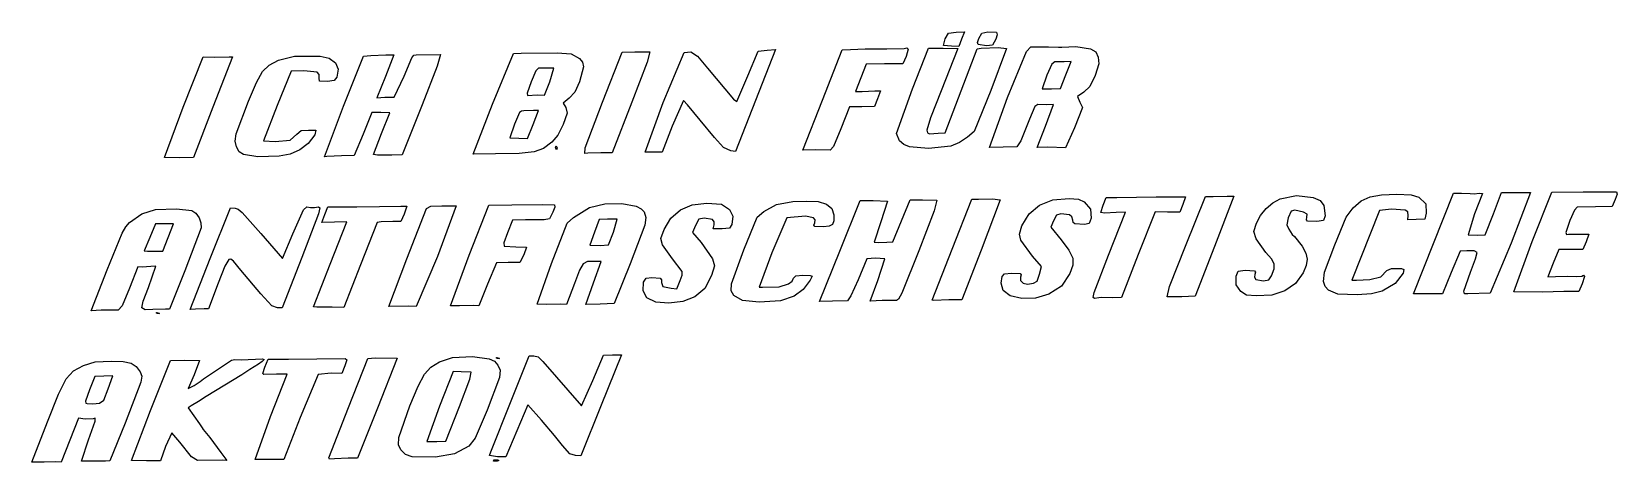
# Model space of a CAD drawing. Extents: x 35 to 178, y 244 to 283.
import ezdxf

# ---------------------------------------------------------------- set-up
doc = ezdxf.new("R2010")
doc.units = 0

msp = doc.modelspace()

# ---------------------------------------------------------------- linework, layer by layer
at = {"layer": 'Layer 1', "color": 7}
for points in [[(117.29739, 282.417003), (117.58979, 282.917314), (118.27297, 283.013515), (119.02142, 283.042275), (118.76389, 282.387236), (118.50635, 281.732197), (117.86125, 281.762047), (117.14322, 281.820567), (117.29744, 282.416982), (117.29739, 282.417003)], [(120.33606, 282.457783), (120.603914, 282.930536), (121.12844, 283.058859), (121.92709, 283.007526), (121.976291, 282.784513), (121.84854, 282.376428), (121.568566, 281.862204), (121.01686, 281.790804), (120.255852, 281.896594), (120.216611, 282.094987), (120.33606, 282.457783), (120.33606, 282.457783)], [(48.500248, 276.265639), (50.305209, 280.780083), (51.327912, 280.778883), (52.652647, 280.781283), (52.95468, 280.784783), (51.191088, 276.24484), (49.427499, 271.704905), (48.178421, 271.682035), (46.812316, 271.705175), (48.500248, 276.265627), (48.500248, 276.265639)], [(53.298967, 272.671524), (53.18171, 273.174057), (53.277199, 273.850217), (54.390891, 276.798675), (55.110965, 278.486613), (55.656267, 279.466241), (56.2478, 280.039411), (57.106565, 280.507972), (58.546561, 280.843394), (60.856167, 280.850889), (61.692569, 280.668878), (62.248766, 280.260492), (62.487845, 279.671999), (62.372896, 278.949667), (62.135874, 278.651455), (61.531275, 278.571582), (60.800743, 278.585555), (60.773223, 278.873712), (60.783222, 279.207894), (60.591065, 279.411114), (59.396878, 279.520197), (58.249297, 279.494327), (56.993189, 276.407863), (55.736798, 273.226603), (56.802847, 273.147649), (58.162009, 273.291603), (58.750743, 273.820754), (59.138494, 274.160265), (59.828179, 274.169865), (60.488376, 274.165772), (60.39218, 273.772588), (59.788205, 272.990842), (59.044114, 272.403763), (58.16415, 272.013904), (57.152555, 271.823818), (55.234968, 271.785039), (53.936837, 271.993317), (53.550937, 272.237729), (53.299198, 272.671976), (53.298967, 272.671524)], [(62.983777, 276.333349), (64.786509, 280.854707), (65.441685, 280.911457), (66.80826, 280.968807), (67.519654, 280.9694), (66.757281, 279.030505), (65.994904, 277.091602), (66.707755, 277.156532), (67.554954, 277.168642), (68.446263, 279.040959), (69.145099, 280.710327), (69.328919, 280.938365), (69.527396, 280.987098), (71.729275, 281.003158), (71.43041, 279.949466), (70.063345, 276.45385), (68.259135, 271.958916), (67.332076, 271.922256), (66.037859, 271.933806), (65.670699, 271.982026), (66.413059, 273.870032), (67.155416, 275.758032), (66.349743, 275.762232), (65.544066, 275.766432), (64.741445, 273.823102), (63.938815, 271.879766), (62.782845, 271.877166), (61.47086, 271.817006), (61.247944, 271.785706), (62.983776, 276.333321), (62.983777, 276.333349)], [(76.412711, 276.528794), (78.307455, 281.085395), (79.025191, 281.125325), (82.269233, 281.150535), (83.512372, 281.064863), (84.281192, 280.656012), (84.551302, 280.307558), (84.639864, 279.901165), (84.270372, 278.525011), (83.859702, 277.60921), (83.348022, 277.067476), (82.809271, 276.625976), (83.028179, 276.211231), (83.153442, 275.70231), (82.793265, 274.705177), (82.317354, 273.72187), (81.768591, 273.095228), (81.037998, 272.536192), (80.17114, 272.219985), (78.83132, 272.076461), (76.681842, 272.035473), (74.680497, 272.025673), (76.412711, 276.528794)], [(86.33938, 276.69775), (88.12051, 281.227608), (89.28474, 281.242538), (90.62439, 281.257278), (90.397956, 280.326124), (89.00582, 276.694499), (87.21182, 272.131909), (86.20003, 272.147559), (85.03133, 272.103389), (84.744136, 272.082757), (84.795248, 272.591648), (86.33938, 276.697748), (86.33938, 276.69775)], [(91.83829, 276.66497), (93.7178, 281.193756), (94.318731, 281.246223), (94.92543, 280.858259), (95.8316, 279.770541), (98.18199, 276.97002), (98.4911, 276.765968), (99.47446, 279.071644), (100.39856, 281.314109), (101.21142, 281.401099), (101.97594, 281.470759), (100.16196, 276.85736), (98.34798, 272.243961), (97.94293, 272.308671), (97.289, 272.627357), (96.46509, 273.52579), (95.18043, 275.079294), (94.04066, 276.465613), (93.67225, 276.86774), (92.65463, 274.547498), (91.72804, 272.190946), (91.27522, 272.199846), (90.5674, 272.180306), (90.20337, 272.194756), (91.83829, 276.664985), (91.83829, 276.66497)], [(106.21645, 276.900629), (107.99919, 281.434549), (108.74663, 281.460759), (110.06436, 281.509009), (112.03191, 281.513709), (113.58556, 281.554919), (113.835351, 281.599841), (113.948404, 281.494413), (113.76722, 280.820706), (113.46418, 280.157074), (111.81263, 280.152574), (110.16108, 280.148074), (109.67076, 278.901052), (109.18043, 277.654031), (109.78681, 277.678581), (110.92561, 277.718131), (111.45804, 277.733121), (111.1773, 277.019124), (110.89656, 276.305123), (109.76952, 276.295523), (108.64248, 276.285923), (107.85891, 274.293095), (107.193085, 272.69664), (106.9037, 272.36776), (105.58291, 272.40099), (104.43375, 272.36674), (106.21645, 276.900629)], [(113.15338, 273.223392), (112.88983, 273.892168), (114.33961, 277.912554), (115.78575, 281.582087), (117.11215, 281.570517), (118.43854, 281.558947), (116.93476, 277.734522), (115.973833, 275.293558), (115.629441, 274.165028), (115.676815, 273.940821), (115.864366, 273.862195), (116.64139, 273.898318), (117.28025, 273.925068), (118.73079, 277.726376), (120.18133, 281.527687), (120.54743, 281.566027), (122.084493, 281.650833), (122.83452, 281.560427), (121.40397, 277.743623), (119.91352, 274.061995), (119.29084, 273.549655), (118.58812, 273.071562), (117.80884, 272.751135), (115.78831, 272.514638), (114.072683, 272.672465), (113.539756, 272.891716), (113.15369, 273.223279), (113.15338, 273.223392)], [(122.91938, 277.124974), (124.61693, 281.265108), (125.021848, 281.691185), (125.50916, 281.687807), (126.6051, 281.697007), (127.51553, 281.673567), (127.82623, 281.670867), (129.080744, 281.717849), (130.41976, 281.514454), (130.891741, 281.247154), (131.10981, 280.773556), (131.165108, 280.1496), (130.81899, 279.123022), (130.358261, 278.111351), (129.80511, 277.614737), (129.23237, 277.228308), (129.45352, 276.720535), (129.67468, 276.212765), (128.9538, 274.379315), (128.14932, 272.601028), (126.54726, 272.633098), (125.59199, 272.613948), (126.3549, 274.554217), (127.0799, 276.509397), (126.44292, 276.479037), (125.65561, 276.507787), (125.395025, 276.305437), (124.88772, 275.159945), (124.12373, 273.227292), (123.74702, 272.663345), (121.2745, 272.614165), (122.91987, 277.124733), (122.91938, 277.124974)], [(80.457063, 277.360175), (81.119629, 277.349075), (81.591282, 278.548612), (81.970111, 279.779882), (81.298474, 279.767922), (80.566036, 279.779862), (80.332963, 279.533391), (79.904495, 278.543754), (79.541521, 277.52911), (79.595539, 277.311645), (80.457061, 277.360175), (80.457063, 277.360175)], [(126.89705, 277.907454), (127.68626, 277.940424), (128.16639, 279.161608), (128.64659, 280.382758), (128.03799, 280.352588), (127.19094, 280.340858), (126.91017, 280.14208), (126.47283, 279.139434), (126.05055, 277.897002), (126.89709, 277.907432), (126.89705, 277.907454)], [(78.810969, 273.454951), (79.583426, 273.442131), (80.079741, 274.704382), (80.576057, 275.966632), (80.110005, 275.941882), (79.258464, 275.918732), (79.028452, 275.900406), (78.861892, 275.768449), (78.399501, 274.71617), (77.982269, 273.489897), (78.810969, 273.454947), (78.810969, 273.454951)], [(82.115464, 272.576102), (82.167054, 272.772487), (82.246024, 272.591687), (82.196358, 272.400986), (82.115482, 272.576137), (82.115464, 272.576102)], [(98.19598, 259.251246), (97.953208, 259.673537), (97.986114, 260.33181), (99.10812, 263.398117), (100.30409, 266.32764), (100.91725, 266.834006), (102.069547, 267.489189), (103.54844, 267.735531), (104.80985, 267.788431), (105.823033, 267.74375), (106.57364, 267.517063), (107.050625, 267.114037), (107.24294, 266.540335), (107.242296, 266.000748), (107.117116, 265.675923), (106.822925, 265.514262), (106.31525, 265.464164), (105.510233, 265.498534), (105.444146, 265.606641), (105.50866, 265.816257), (105.539936, 266.083039), (105.404234, 266.277437), (104.67256, 266.419714), (102.98157, 266.25773), (101.640703, 263.110868), (100.48849, 260.007081), (100.80434, 260.006917), (102.29261, 260.055197), (103.143566, 260.320082), (103.465961, 260.566853), (103.59541, 260.817179), (103.803549, 261.040562), (104.42364, 261.09278), (105.10486, 261.07855), (105.286473, 261.010425), (105.10186, 260.63795), (104.475603, 259.818804), (103.6552, 259.219214), (102.431209, 258.783697), (100.49627, 258.678036), (98.996445, 258.811881), (98.19643, 259.251275), (98.19598, 259.251246)], [(107.77004, 263.26947), (109.59783, 267.824656), (110.79104, 267.835146), (112.07553, 267.769316), (111.47133, 265.899323), (110.88057, 264.064486), (111.23843, 264.047036), (112.02069, 264.086486), (112.54982, 264.102206), (113.33363, 265.997259), (114.11745, 267.89231), (115.2469, 267.90809), (116.53128, 267.87154), (116.288123, 266.898906), (114.91257, 263.30841), (113.371867, 259.484598), (113.078075, 258.925001), (112.90392, 258.824791), (111.59851, 258.807881), (110.52812, 258.763791), (111.2163, 260.612929), (111.84876, 262.578541), (110.99749, 262.635631), (110.20191, 262.576261), (109.42005, 260.685972), (108.779352, 259.233326), (108.46537, 258.793597), (107.11733, 258.752947), (105.94212, 258.714357), (107.77004, 263.26947)], [(116.10072, 258.835613), (117.905, 263.434671), (119.68162, 267.9572), (120.28194, 267.957292), (121.54711, 267.984882), (122.25697, 267.909062), (120.53945, 263.345046), (118.77697, 258.884331), (117.62387, 258.882431), (116.27147, 258.819991), (116.10035, 258.835671), (116.10072, 258.835613)], [(122.53438, 259.727966), (122.343775, 260.370764), (122.41912, 260.973889), (122.653969, 261.214923), (123.26168, 261.283656), (124.067656, 261.243682), (124.143085, 261.132522), (124.08428, 260.923755), (124.081777, 260.605182), (124.316535, 260.387181), (124.728143, 260.298422), (125.25619, 260.367576), (125.598672, 260.566086), (125.80971, 261.179209), (125.99072, 261.887095), (125.16614, 262.8216), (124.11995, 264.246018), (123.984048, 264.786136), (124.21635, 265.541966), (124.860119, 266.629359), (125.800922, 267.416691), (127.012037, 267.888268), (128.46674, 268.028398), (129.325141, 267.957095), (129.8384, 267.702477), (130.420216, 267.04007), (130.45466, 266.229684), (130.284259, 265.753788), (129.8605, 265.672789), (128.978073, 265.723224), (128.84109, 265.845482), (128.80264, 266.071768), (128.717683, 266.347803), (128.50321, 266.537021), (127.72651, 266.633722), (127.328334, 266.501399), (127.06716, 266.01041), (126.83957, 265.431552), (127.7589, 264.287982), (128.461757, 263.34344), (128.796361, 262.638842), (128.806825, 262.002795), (128.53726, 261.263908), (127.787719, 260.117146), (126.64265, 259.373119), (125.441979, 259.024267), (124.200464, 258.980646), (123.152972, 259.22197), (122.53437, 259.727953), (122.53438, 259.727966)], [(132.02814, 262.91547), (133.55115, 266.788757), (132.73437, 266.764707), (131.65925, 266.703747), (131.345904, 266.758541), (131.55116, 267.41567), (131.82623, 268.115427), (132.77455, 268.116827), (136.3341, 268.155807), (138.97663, 268.181007), (138.73243, 267.469692), (138.457, 266.770652), (137.34351, 266.793922), (136.23001, 266.817192), (134.71107, 262.953985), (133.19213, 259.090779), (132.39875, 259.047599), (131.43376, 259.071899), (131.154, 259.058439), (130.77557, 259.009769), (130.647318, 259.09579), (130.738075, 259.540728), (132.02823, 262.91535), (132.02814, 262.91547)], [(138.96811, 263.708015), (140.77846, 268.207816), (141.47863, 268.203116), (142.75389, 268.232636), (143.34993, 268.222736), (141.60987, 263.690874), (139.84932, 259.203001), (138.66182, 259.146051), (137.31633, 259.148551), (137.549363, 260.090153), (138.96864, 263.707836), (138.96811, 263.708015)], [(143.98988, 259.621323), (143.540423, 260.225907), (143.5399, 261.01661), (143.738477, 261.456182), (144.38017, 261.539555), (145.203747, 261.499386), (145.294047, 261.3822), (145.24185, 261.169426), (145.204197, 260.907274), (145.323528, 260.721827), (146.01602, 260.593845), (146.506076, 260.685356), (146.75299, 261.04357), (146.974744, 261.656529), (146.984359, 262.119415), (146.74753, 262.570186), (146.22995, 263.146801), (145.34666, 264.381989), (145.14841, 265.027056), (145.37706, 265.798232), (145.744393, 266.493347), (146.255285, 267.122899), (146.863475, 267.639487), (147.5227, 267.995714), (149.015862, 268.273529), (150.50367, 268.114746), (151.140398, 267.848744), (151.45566, 267.396687), (151.60147, 266.443851), (151.428268, 266.043083), (150.84216, 265.93507), (150.00917, 265.964132), (149.894446, 266.097292), (149.93794, 266.328219), (149.964924, 266.607973), (149.63979, 266.796468), (148.85651, 266.964843), (148.511183, 266.865031), (148.26091, 266.276777), (148.11459, 265.640595), (148.31531, 265.23665), (148.6044, 264.781576), (148.81089, 264.592576), (149.50809, 263.721714), (149.843506, 263.088983), (149.968274, 262.537427), (149.885875, 261.975549), (149.59979, 261.311851), (148.898583, 260.34324), (147.955782, 259.672225), (146.773076, 259.299636), (145.35215, 259.226301), (144.494914, 259.306095), (143.98984, 259.621326), (143.98988, 259.621323)], [(151.87887, 259.761848), (151.594953, 260.08727), (151.43789, 260.513715), (151.539954, 261.363268), (152.4632, 263.821931), (153.4943, 266.326244), (154.1201, 267.186869), (154.85261, 267.797628), (155.648575, 268.172301), (156.66645, 268.360019), (158.06469, 268.409908), (159.337478, 268.354215), (160.03863, 268.141001), (160.673504, 267.542642), (160.70546, 266.678477), (160.57486, 266.147802), (159.80643, 266.115192), (159.03801, 266.082582), (159.08121, 266.470363), (159.050485, 266.799914), (158.82491, 266.975898), (157.565178, 267.046525), (156.48108, 266.930948), (154.0029, 260.659095), (154.41766, 260.642685), (155.61612, 260.708065), (156.619198, 260.938773), (157.17001, 261.510079), (157.564208, 261.686884), (158.48426, 261.696947), (158.703948, 261.613289), (158.61882, 261.274645), (157.912155, 260.361982), (156.73188, 259.655314), (155.782359, 259.407525), (154.46947, 259.328916), (152.733783, 259.400875), (151.87894, 259.761848), (151.87887, 259.761848)], [(159.57485, 259.4195), (163.18586, 268.490545), (163.88194, 268.497645), (164.67701, 268.465845), (165.03103, 268.451265), (165.49512, 268.488855), (165.80123, 268.463935), (165.08083, 266.631636), (164.48985, 264.74845), (165.32099, 264.71975), (166.02269, 264.74195), (166.77021, 266.642966), (167.51772, 268.543981), (167.97615, 268.549381), (168.99392, 268.5489), (169.8073, 268.56914), (170.12382, 268.57064), (168.39319, 263.985883), (166.48179, 259.472198), (164.45625, 259.414168), (164.16715, 259.426607), (164.098662, 259.654646), (164.70112, 261.380831), (165.170904, 262.576185), (165.299342, 263.133745), (165.044512, 263.290508), (164.36449, 263.283471), (163.76861, 263.276971), (162.97057, 261.345343), (162.17254, 259.413715), (161.39855, 259.409215), (160.41623, 259.410615), (159.88723, 259.404315), (159.5749, 259.419525), (159.57485, 259.4195)], [(170.27562, 264.123264), (172.03566, 268.591155), (174.89045, 268.628765), (177.90298, 268.602595), (177.959213, 268.411947), (177.77567, 267.921734), (177.49059, 267.304668), (176.00587, 267.278068), (174.34205, 267.242348), (174.09337, 266.950602), (173.68992, 266.030188), (173.328079, 264.938578), (173.37597, 264.782857), (173.5689, 264.811795), (175.3993, 264.811457), (175.15188, 264.106331), (174.8421, 263.425723), (173.75495, 263.427123), (172.6678, 263.428523), (172.17994, 262.189075), (171.69209, 260.949628), (172.36657, 260.968848), (173.47, 261.007678), (174.26738, 260.979008), (174.74519, 261.012578), (174.919196, 261.086991), (174.984816, 260.982754), (174.78609, 260.31979), (174.47653, 259.639953), (173.13588, 259.622663), (171.21351, 259.570003), (168.63424, 259.608853), (170.27544, 264.123475), (170.27562, 264.123264)], [(41.647918, 261.592652), (42.984631, 264.880018), (43.313309, 265.460734), (43.654529, 265.838469), (44.780125, 266.619683), (45.98707, 267.023037), (47.882948, 267.069482), (49.287615, 266.937177), (49.642195, 266.684438), (49.930838, 266.28343), (50.108531, 265.817562), (50.130263, 265.370245), (48.65939, 261.491606), (47.262513, 258.039021), (46.909001, 258.043021), (45.770592, 258.004311), (45.055952, 257.983364), (44.779498, 258.165285), (44.898247, 258.762413), (45.369213, 259.98709), (46.037906, 261.900461), (45.571293, 261.874291), (44.795747, 261.831701), (44.41437, 261.843751), (43.665371, 259.938859), (42.997166, 258.346269), (42.640043, 257.956102), (42.179746, 257.945992), (41.094369, 257.952992), (40.192957, 257.892272), (41.647918, 261.592652)], [(50.925407, 262.606062), (52.760513, 267.179625), (53.179296, 267.139545), (53.460154, 267.052133), (53.838723, 266.743751), (55.503229, 264.862035), (57.47776, 262.597329), (58.411803, 264.829072), (59.350882, 267.001821), (59.659488, 267.271799), (60.008478, 267.218507), (60.343955, 267.210007), (60.722392, 267.258677), (60.846933, 267.162543), (60.727882, 266.645737), (59.209914, 262.692329), (57.427124, 258.158263), (57.009385, 258.150763), (56.490794, 258.335836), (55.50498, 259.413191), (53.710876, 261.541109), (53.030379, 262.355258), (52.808459, 262.529628), (52.624955, 262.526072), (52.251781, 261.916809), (51.668033, 260.390725), (50.783893, 258.059641), (50.402571, 258.065041), (49.59936, 258.034341), (49.133889, 258.015361), (50.92541, 262.606055), (50.925407, 262.606062)], [(68.681656, 262.579677), (70.479052, 267.12476), (70.845713, 267.317774), (71.836486, 267.363256), (73.155697, 267.361056), (71.465788, 262.795384), (69.540459, 258.275476), (68.811352, 258.295886), (67.072529, 258.263016), (68.681657, 262.579634), (68.681656, 262.579677)], [(74.312786, 262.892845), (76.094404, 267.422457), (78.170653, 267.437257), (80.95939, 267.478657), (82.020258, 267.445421), (82.048675, 267.232866), (81.880441, 266.785868), (81.574202, 266.174718), (81.085681, 266.103673), (79.395967, 266.091373), (78.225227, 266.059873), (77.776667, 264.919053), (77.459223, 264.009814), (77.489539, 263.714751), (78.518704, 263.661101), (79.481492, 263.633541), (79.240777, 262.924972), (78.904989, 262.253786), (77.846537, 262.240036), (76.788082, 262.226286), (75.982601, 260.275741), (75.177123, 258.325204), (74.666229, 258.356224), (73.442117, 258.336364), (72.630052, 258.324334), (74.312809, 262.892818), (74.312786, 262.892845)], [(81.744744, 262.155741), (83.170254, 265.781145), (83.736485, 266.30515), (85.1787, 267.203513), (86.558583, 267.541169), (88.092801, 267.569251), (89.400177, 267.317732), (89.84968, 267.09649), (90.09953, 266.816588), (90.256522, 266.295672), (90.170226, 265.597465), (88.85832, 262.119749), (87.41249, 258.537256), (86.13344, 258.498096), (84.85438, 258.458926), (85.54837, 260.402465), (86.24236, 262.346003), (85.67793, 262.338903), (84.998145, 262.318641), (84.602329, 262.129678), (84.280433, 261.545841), (83.822404, 260.340955), (83.111254, 258.44318), (82.587905, 258.47436), (81.321296, 258.46706), (80.448642, 258.47948), (81.744748, 262.155768), (81.744744, 262.155741)], [(90.34907, 259.042501), (90.024692, 259.696677), (90.06324, 260.457649), (90.297216, 260.818032), (90.80138, 260.904551), (91.551154, 260.834705), (91.678049, 260.690485), (91.68691, 260.449073), (91.81, 260.070814), (92.54023, 259.925165), (93.06574, 259.881165), (93.35747, 260.623103), (93.536132, 261.101235), (93.532665, 261.439812), (92.67175, 262.572894), (91.77684, 263.850798), (91.62377, 264.402933), (91.91011, 265.211797), (92.536305, 266.256659), (93.38275, 266.998591), (94.45943, 267.443757), (95.77633, 267.59832), (97.10522, 267.490169), (97.82118, 267.035081), (98.103555, 266.430529), (98.04096, 265.673023), (97.83039, 265.350768), (97.15602, 265.284504), (96.35728, 265.282604), (96.42778, 265.640365), (96.438798, 265.918576), (96.296205, 266.109395), (95.52815, 266.243646), (95.037807, 266.147295), (94.74647, 265.5839), (94.49144, 264.935296), (95.24808, 264.041356), (96.28073, 262.561113), (96.471609, 261.930672), (96.19643, 261.058592), (95.578601, 259.908704), (94.6762, 259.149296), (93.605067, 258.737675), (92.343246, 258.578128), (91.166117, 258.677454), (90.34906, 259.042453), (90.34907, 259.042501)], [(46.126047, 263.250988), (46.658869, 263.267008), (47.144314, 264.501602), (47.629751, 265.736198), (46.818885, 265.727198), (46.008016, 265.718198), (45.488777, 264.499712), (44.969534, 263.281221), (45.281383, 263.258081), (46.126052, 263.250981), (46.126047, 263.250988)], [(86.1411, 263.765489), (86.89682, 263.831919), (87.34678, 264.97629), (87.68722, 266.163736), (86.8151, 266.161636), (86.05251, 266.116406), (85.62991, 264.97787), (85.19861, 263.807653), (86.14109, 263.765543), (86.1411, 263.765489)], [(46.14501, 257.742028), (46.374304, 257.64076), (46.189593, 257.63966), (46.072899, 257.713564), (46.145013, 257.742015), (46.14501, 257.742028)], [(36.252267, 247.871937), (37.259817, 250.373573), (37.950839, 251.760176), (38.607011, 252.470081), (39.510009, 252.941625), (40.553385, 253.285115), (41.998065, 253.355901), (43.089707, 253.316), (43.806199, 253.16895), (44.270482, 252.868107), (44.605496, 252.366829), (44.756779, 252.003569), (44.67862, 251.444201), (43.250852, 247.749587), (41.885505, 244.342494), (41.489229, 244.316664), (39.323491, 244.321964), (39.966075, 246.245596), (40.554846, 247.930932), (40.555084, 248.197592), (40.372251, 248.141047), (39.655199, 248.123927), (39.044256, 248.186237), (38.265228, 246.204981), (37.4862, 244.223725), (36.972186, 244.255545), (35.949527, 244.243565), (35.134004, 244.222745), (34.827128, 244.245765), (36.252267, 247.871937)], [(45.544638, 248.905106), (47.343141, 253.401905), (48.64287, 253.430385), (49.972043, 253.391285), (49.481809, 252.101262), (48.962136, 250.878843), (49.478926, 251.153646), (50.035971, 251.516315), (50.336577, 251.749134), (52.858866, 253.423146), (53.160394, 253.483656), (53.728172, 253.448236), (55.649619, 253.540176), (55.808397, 253.491612), (55.643919, 253.311324), (55.291619, 253.06689), (54.530015, 252.594114), (53.78267, 252.115731), (52.246173, 251.175412), (50.580412, 250.145515), (49.896602, 249.712352), (49.211774, 249.30466), (48.964574, 249.12104), (49.981522, 247.703188), (50.216064, 247.317693), (50.307314, 247.163933), (50.904553, 246.451054), (51.908433, 245.092541), (52.446475, 244.395239), (52.058317, 244.402439), (49.79808, 244.376539), (49.245187, 244.722677), (48.187317, 246.032623), (47.484572, 246.869725), (46.914286, 245.632432), (46.465475, 244.347376), (45.190537, 244.344476), (43.830866, 244.374936), (45.544627, 248.90505), (45.544638, 248.905106)], [(56.376976, 248.345752), (57.879082, 252.165966), (56.93562, 252.176856), (55.793642, 252.129236), (55.696573, 252.23532), (55.881372, 252.798726), (56.167619, 253.526727), (56.831447, 253.518827), (57.992718, 253.526327), (63.110106, 253.596657), (63.262486, 253.46769), (63.085566, 252.909356), (62.821188, 252.236975), (61.85227, 252.246275), (60.69885, 252.153985), (59.055158, 248.267568), (57.595965, 244.482774), (56.613715, 244.484274), (55.376422, 244.457204), (54.998119, 244.477084), (56.376972, 248.345776), (56.376976, 248.345752)], [(61.652462, 244.633626), (63.43151, 249.161909), (65.178563, 253.59746), (65.827001, 253.64619), (67.80842, 253.62114), (66.041124, 249.100819), (64.238904, 244.594245), (63.39214, 244.583245), (62.155338, 244.528095), (61.721004, 244.512212), (61.652449, 244.633619), (61.652462, 244.633626)], [(68.154195, 245.334835), (67.940588, 245.78477), (67.973508, 246.441885), (68.96905, 249.303613), (69.700502, 251.084424), (70.269955, 252.16231), (70.855652, 252.80235), (71.635834, 253.269624), (72.821166, 253.674157), (74.617845, 253.757079), (76.127553, 253.564556), (76.604925, 253.328731), (76.911426, 252.995155), (77.102211, 252.518471), (77.052461, 251.877051), (75.955774, 248.926812), (74.871317, 246.383279), (74.29408, 245.665346), (72.992427, 244.990324), (71.291033, 244.675113), (69.181676, 244.709194), (68.579969, 244.938127), (68.154195, 245.334835), (68.154195, 245.334835)], [(76.163423, 244.829296), (76.270569, 245.169011), (78.054802, 249.610349), (79.728582, 253.814318), (80.141622, 253.821818), (80.553887, 253.741336), (80.963154, 253.322288), (84.44967, 249.324375), (85.48592, 251.591985), (86.42998, 253.895835), (87.24501, 253.905035), (88.06004, 253.914235), (86.2301, 249.35989), (84.40017, 244.805544), (83.918826, 244.829624), (83.40757, 244.979305), (82.752675, 245.732021), (82.02317, 246.627906), (80.836056, 248.007326), (79.620722, 249.397826), (78.615418, 247.055187), (77.626716, 244.706019), (76.8686, 244.727569), (76.163475, 244.82931), (76.163423, 244.829296)], [(76.839761, 253.676078), (77.069056, 253.57481), (76.884346, 253.57371), (76.767651, 253.647614), (76.839766, 253.676065), (76.839761, 253.676078)], [(40.335371, 249.498455), (40.959956, 249.555435), (41.327295, 249.816078), (41.740283, 250.833222), (42.162993, 252.011415), (41.344907, 251.984075), (40.526817, 251.956725), (40.049631, 250.743114), (39.686571, 249.721411), (39.699345, 249.565851), (39.820424, 249.535282), (40.335372, 249.498452), (40.335371, 249.498455)], [(71.410745, 246.095267), (72.213643, 246.128817), (73.43751, 249.241423), (74.373239, 251.713047), (74.48478, 252.351251), (73.585998, 252.386501), (72.863816, 252.424531), (71.62936, 249.284993), (70.501372, 246.103584), (71.410745, 246.095284), (71.410745, 246.095267)], [(76.531846, 244.434443), (76.859718, 244.443743), (76.987964, 244.367566), (76.835858, 244.314867), (76.513491, 244.308333), (76.531831, 244.434373), (76.531846, 244.434443)]]:
    msp.add_lwpolyline(points, dxfattribs=at)
msp.add_lwpolyline([(61.779325, 262.085267), (63.287123, 265.919984), (62.15295, 265.892214), (61.018778, 265.864444), (61.293681, 266.563601), (61.568585, 267.262759), (62.584511, 267.257559), (64.171985, 267.277659), (66.219406, 267.306979), (68.145757, 267.331509), (68.675124, 267.320909), (68.44596, 266.613503), (68.137899, 265.93712), (67.438744, 265.94442), (66.370948, 265.90692), (66.002312, 265.86211), (64.495165, 262.029056), (62.988016, 258.196), (61.935945, 258.1985), (60.577695, 258.22575), (60.27152, 258.25052), (61.779325, 262.085267)], close=True, dxfattribs=at)

doc.saveas('drawing.dxf')
